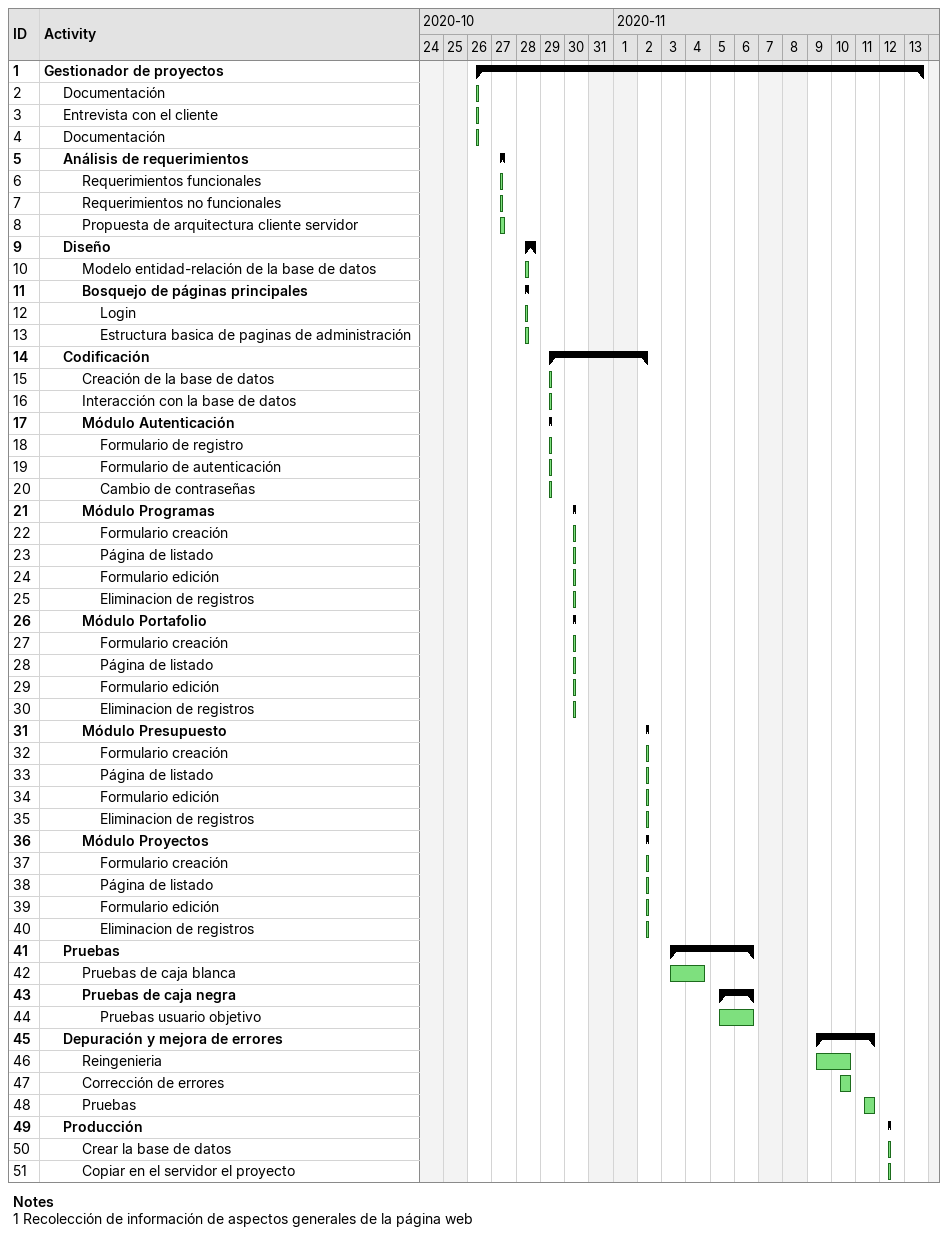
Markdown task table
| ID | Level | Task | Start | Finish |
|---|---|---|---|---|
| 1 | 1 | **Gestionador de proyectos** | 2020-10-26 | 2020-11-13 |
| 2 | 2 | Documentación | 2020-10-26 | 2020-10-26 |
| 3 | 2 | Entrevista con el cliente | 2020-10-26 | 2020-10-26 |
| 4 | 2 | Documentación | 2020-10-26 | 2020-10-26 |
| 5 | 2 | **Análisis de requerimientos** | 2020-10-27 | 2020-10-27 |
| 6 | 3 | Requerimientos funcionales | 2020-10-27 | 2020-10-27 |
| 7 | 3 | Requerimientos no funcionales | 2020-10-27 | 2020-10-27 |
| 8 | 3 | Propuesta de arquitectura cliente servidor | 2020-10-27 | 2020-10-27 |
| 9 | 2 | **Diseño** | 2020-10-28 | 2020-10-28 |
| 10 | 3 | Modelo entidad-relación de la base de datos | 2020-10-28 | 2020-10-28 |
| 11 | 3 | **Bosquejo de páginas principales** | 2020-10-28 | 2020-10-28 |
| 12 | 4 | Login | 2020-10-28 | 2020-10-28 |
| 13 | 4 | Estructura basica de paginas de administración | 2020-10-28 | 2020-10-28 |
| 14 | 2 | **Codificación** | 2020-10-29 | 2020-11-02 |
| 15 | 3 | Creación de la base de datos | 2020-10-29 | 2020-10-29 |
| 16 | 3 | Interacción con la base de datos | 2020-10-29 | 2020-10-29 |
| 17 | 3 | **Módulo Autenticación** | 2020-10-29 | 2020-10-29 |
| 18 | 4 | Formulario de registro | 2020-10-29 | 2020-10-29 |
| 19 | 4 | Formulario de autenticación | 2020-10-29 | 2020-10-29 |
| 20 | 4 | Cambio de contraseñas | 2020-10-29 | 2020-10-29 |
| 21 | 3 | **Módulo Programas** | 2020-10-30 | 2020-10-30 |
| 22 | 4 | Formulario creación | 2020-10-30 | 2020-10-30 |
| 23 | 4 | Página de listado | 2020-10-30 | 2020-10-30 |
| 24 | 4 | Formulario edición | 2020-10-30 | 2020-10-30 |
| 25 | 4 | Eliminacion de registros | 2020-10-30 | 2020-10-30 |
| 26 | 3 | **Módulo Portafolio** | 2020-10-30 | 2020-10-30 |
| 27 | 4 | Formulario creación | 2020-10-30 | 2020-10-30 |
| 28 | 4 | Página de listado | 2020-10-30 | 2020-10-30 |
| 29 | 4 | Formulario edición | 2020-10-30 | 2020-10-30 |
| 30 | 4 | Eliminacion de registros | 2020-10-30 | 2020-10-30 |
| 31 | 3 | **Módulo Presupuesto** | 2020-11-02 | 2020-11-02 |
| 32 | 4 | Formulario creación | 2020-11-02 | 2020-11-02 |
| 33 | 4 | Página de listado | 2020-11-02 | 2020-11-02 |
| 34 | 4 | Formulario edición | 2020-11-02 | 2020-11-02 |
| 35 | 4 | Eliminacion de registros | 2020-11-02 | 2020-11-02 |
| 36 | 3 | **Módulo Proyectos** | 2020-11-02 | 2020-11-02 |
| 37 | 4 | Formulario creación | 2020-11-02 | 2020-11-02 |
| 38 | 4 | Página de listado | 2020-11-02 | 2020-11-02 |
| 39 | 4 | Formulario edición | 2020-11-02 | 2020-11-02 |
| 40 | 4 | Eliminacion de registros | 2020-11-02 | 2020-11-02 |
| 41 | 2 | **Pruebas** | 2020-11-03 | 2020-11-06 |
| 42 | 3 | Pruebas de caja blanca | 2020-11-03 | 2020-11-04 |
| 43 | 3 | **Pruebas de caja negra** | 2020-11-05 | 2020-11-06 |
| 44 | 4 | Pruebas usuario objetivo | 2020-11-05 | 2020-11-06 |
| 45 | 2 | **Depuración y mejora de errores** | 2020-11-09 | 2020-11-11 |
| 46 | 3 | Reingenieria | 2020-11-09 | 2020-11-10 |
| 47 | 3 | Corrección de errores | 2020-11-10 | 2020-11-10 |
| 48 | 3 | Pruebas | 2020-11-11 | 2020-11-11 |
| 49 | 2 | **Producción** | 2020-11-12 | 2020-11-12 |
| 50 | 3 | Crear la base de datos | 2020-11-12 | 2020-11-12 |
| 51 | 3 | Copiar en el servidor el proyecto | 2020-11-12 | 2020-11-12 |

Notes
- 1: Recolección de información de aspectos generales de la página web
